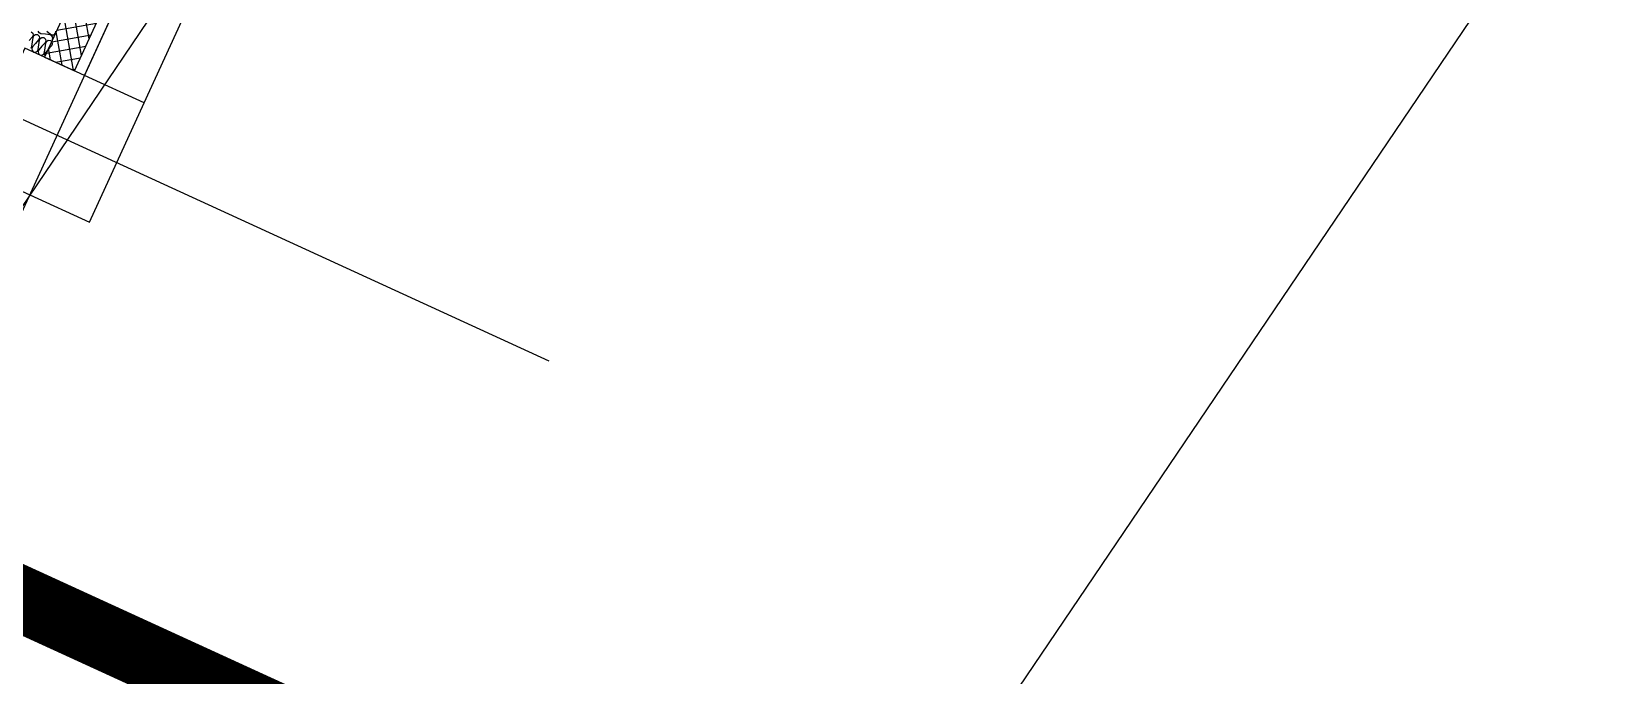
# Model space of a CAD drawing. Header units: millimetres. Extents: x -21000 to 567700, y 435000 to 850800.
# Drawn here: x 39985 to 47150, y 688703 to 691645 of the extents above; entities that cross this region are included whole.
import ezdxf
from ezdxf.xclip import XClip

# ---------------------------------------------------------------- set-up
doc = ezdxf.new("R2010")
doc.units = ezdxf.units.MM
doc.header["$LTSCALE"] = 700
doc.header["$XCLIPFRAME"] = 2
for name, pattern in [('AB_Pbase$0$AB_Pbase$0$CEN', [62, 60, -1, 0, -1]), ('AB_Pbase$0$PHANTOMX2', [5, 2.5, -0.5, 0.5, -0.5, 0.5, -0.5]), ('AB_Pbase$0$주차장기둥$0$CEN', [62, 60, -1, 0, -1]), ('AB_Pbase$0$주차장기둥$0$PHANTOMX2', [5, 2.5, -0.5, 0.5, -0.5, 0.5, -0.5]), ('AB_Pbase$0$지하1층 동골조$0$PHANTOMX2', [5, 2.5, -0.5, 0.5, -0.5, 0.5, -0.5])]:
    doc.linetypes.add(name, pattern=pattern)
doc.layers.get('0').update_dxf_attribs({"color": 2})
for name, color, linetype, plot in [('$0$Defponts', 161, 'Continuous', False), ('AB_Pbase$0$Defponts', 161, 'Continuous', False), ('AB_Pbase$0$주차장기둥$0$Defpoints1', 235, 'Continuous', False), ('AB_Pbase$0$지하1층 동골조$0$Defpoints1', 235, 'Continuous', False)]:
    doc.layers.add(name, color=color, linetype=linetype, plot=plot)
for name, color, linetype in [('AB_Pbase$0$AB_Pbase$0$CEN', 1, 'AB_Pbase$0$AB_Pbase$0$CEN'), ('AB_Pbase$0$AB_Pbase$0$INS', 8, 'Continuous'), ('AB_Pbase$0$HAT', 8, 'Continuous'), ('AB_Pbase$0$INS', 8, 'Continuous'), ('AB_Pbase$0$SITE', 3, 'AB_Pbase$0$PHANTOMX2'), ('AB_Pbase$0$WAL', 3, 'Continuous'), ('AB_Pbase$0$주차장기둥$0$CEN_P', 244, 'AB_Pbase$0$주차장기둥$0$CEN')]:
    doc.layers.add(name, color=color, linetype=linetype)

# ---------------------------------------------------------------- blocks, each defined once
blk = doc.blocks.new('AB_Pbase$0$SITE0917')
at = {"layer": 'AB_Pbase$0$SITE', "ltscale": 4, "const_width": 300, "flags": 128}
blk.add_lwpolyline([(166790.2, 14282.1), (166795.6, 12457.7), (166803.2, 9905.3), (165179.5, 5176.2), (118538.7, -54371.7), (114045.5, -52298), (105315.5, -48298), (96845.5, -44418), (95855.5, -43968), (88255.5, -40478), (81075.5, -37188), (79665.5, -36528), (79665.5, -36528), (79665.5, -36528), (51295.5, -23518), (51295.5, -23518), (51295.5, -23518), (51295.5, -23518), (24885.5, -11398), (16535.5, -7578), (0, 0), (0, 0), (4267.4, 9299.2), (5686.5, 12403), (9895.5, 21572), (16195.5, 35292), (20267.8, 44180.2), (40844.6, 43842.7), (85590, 33565.6), (130335.4, 23288.4), (156238.3, 14282), (166790.2, 14282)], dxfattribs=at)
blk = doc.blocks.new('AB_Pbase$0$지하1층 동골조')
at = {"layer": 'AB_Pbase$0$지하1층 동골조$0$Defpoints1', "linetype": 'AB_Pbase$0$지하1층 동골조$0$PHANTOMX2', "ltscale": 2}
blk.add_lwpolyline([(-157283.2, 74623.8), (-124863.2, 59763.8), (-124863.2, 59763.8), (-118538.7, 54371.7), (-118538.7, 54371.7), (-102003.2, 46793.8), (-93653.2, 42973.8), (-67243.2, 30853.8), (-67243.2, 30853.8), (-67243.2, 30853.8), (-67243.2, 30853.8), (-38873.2, 17843.8), (-38873.2, 17843.8), (-38873.2, 17843.8), (-37463.2, 17183.8), (-30283.2, 13893.8), (-22683.2, 10403.8), (-21693.2, 9953.8), (-13223.2, 6073.8), (-4493.2, 2073.8), (1876.8, -866.2)], dxfattribs=at)
at = {"layer": 'AB_Pbase$0$지하1층 동골조$0$Defpoints1', "linetype": 'AB_Pbase$0$지하1층 동골조$0$PHANTOMX2', "ltscale": 2, "flags": 128}
blk.add_lwpolyline([(0, 0), (-4493.2, 2073.8), (-13223.2, 6073.8), (-21693.2, 9953.8), (-22683.2, 10403.8), (-30283.2, 13893.8), (-37463.2, 17183.8), (-38873.2, 17843.8), (-38873.2, 17843.8), (-38873.2, 17843.8), (-67243.2, 30853.8), (-67243.2, 30853.8), (-67243.2, 30853.8), (-67243.2, 30853.8), (-93653.2, 42973.8), (-102003.2, 46793.8), (-118538.7, 54371.7), (-118538.7, 54371.7), (-114271.4, 63670.9), (-112852.2, 66774.8), (-108643.2, 75943.8), (-102343.2, 89663.8), (-97743.2, 99703.8), (-94170.5, 107501.6), (-90801.5, 109673.4), (-61989.4, 109763.8), (-53301.2, 109793.8), (-22854.2, 109885), (-9902.7, 109923.8), (5389.9, 109963.8), (23789.7, 110023.8), (43878.5, 110088.6), (48138.3, 105863.2), (48145.8, 102751.3), (48166.8, 93887.6), (48186.9, 90386.4), (48256.9, 66829.4), (48264.5, 64277), (46640.8, 59548)], close=True, dxfattribs=at)
blk = doc.blocks.new('AB_Pbase$0$AB_Pbase_지하1층_골조')
for points in [[(40226.8, 691444.2), (42812.5, 697079.3)], [(40499.5, 691319.1), (42372.7, 695401.4)]]:
    blk.add_lwpolyline(points)
blk.add_lwpolyline([(40249.3, 690773.8), (40499.5, 691319.1), (39954.1, 691569.4), (39703.9, 691024)], close=True)
blk = doc.blocks.new('AB_Pbase$0$주차장기둥$0$cen 1bl 지하')
at = {"layer": 'AB_Pbase$0$주차장기둥$0$CEN_P', "color": 5}
for p, q in [((10740.5, -9208.6), (21290, 109667.6)), ((15720.9, -9650.6), (26270.4, 109225.7))]:
    blk.add_line(p, q, dxfattribs=at)
blk = doc.blocks.new('AB_Pbase$0$주차장기둥')
at = {"layer": 'AB_Pbase$0$주차장기둥$0$Defpoints1', "linetype": 'AB_Pbase$0$주차장기둥$0$PHANTOMX2', "ltscale": 2}
blk.add_lwpolyline([(-297566.9, 24918.4), (-262124, 28878.4), (-262124, 28878.4), (-253925.8, 27513.9), (-253925.8, 27513.9), (-235849.1, 29534.7), (-226724.3, 30560.9), (-197844.3, 33774.2), (-197844.3, 33774.2), (-197844.3, 33774.2), (-197844.3, 33774.2), (-166825.8, 37234.1), (-166825.8, 37234.1), (-166825.8, 37234.1), (-165277.3, 37394.6), (-157428.3, 38272.5), (-149116.4, 39195.2), (-148036, 39319.4), (-138777.5, 40356), (-129234.2, 41423.6), (-122259.9, 42184.3)], dxfattribs=at)
at = {"rotation": 1.99999810188403}
blk.add_blockref('AB_Pbase$0$주차장기둥$0$cen 1bl 지하', (-253925.8, 27513.9), dxfattribs=at)
blk = doc.blocks.new('AB_Pbase')
at = {"layer": 'AB_Pbase$0$HAT'}
h = blk.add_hatch(dxfattribs=at)
h.set_pattern_fill('NET', color=256, scale=15, angle=100)
h.paths.add_polyline_path([(42767.1, 697100.2), (42630.7, 697162.7), (40045, 691527.7), (40181.4, 691465.1)])
at = {"layer": 'AB_Pbase$0$AB_Pbase$0$CEN'}
for p, q in [((51844, 716762.1), (39664.5, 690218.7)), ((28530, 696481.3), (42347.5, 690141.1))]:
    blk.add_line(p, q, dxfattribs=at)
at = {"layer": 'AB_Pbase$0$AB_Pbase$0$INS'}
for points in [[(39983.9, 691643.7), (39990.5, 691637.2), (39992.3, 691627.6), (39988.6, 691619.6), (39974.8, 691603.9)], [(39982.8, 691568.5), (39986.5, 691576.5), (39989.4, 691597.2), (39992.3, 691617.9), (39995.9, 691625.9), (40003.6, 691631.2), (40013, 691630.4), (40019.6, 691623.8), (40021.4, 691614.2), (40017.7, 691606.2), (40003.9, 691590.5), (39990.1, 691574.9), (39986.4, 691566.9), (39987.5, 691557.6), (39994.1, 691551), (40003.5, 691550.2), (40011.9, 691555.2), (40015.6, 691563.2), (40018.5, 691583.9), (40021.3, 691604.5), (40025, 691612.5), (40032.7, 691617.8), (40042, 691617), (40048.7, 691610.5), (40050.5, 691600.9), (40046.8, 691592.9), (40033, 691577.2), (40019.2, 691561.5), (40015.5, 691553.5), (40016.6, 691544.2), (40023.2, 691537.7), (40032.6, 691536.9), (40041, 691541.8), (40044.7, 691549.8), (40047.5, 691570.5), (40050.4, 691591.2), (40054.1, 691599.2), (40061.8, 691604.5), (40071.1, 691603.7), (40077.8, 691597.1), (40079.5, 691587.5), (40075.9, 691579.5), (40062.1, 691563.8), (40048.3, 691548.2), (40044.6, 691540.2), (40045.6, 691530.9), (40047, 691529.6)]]:
    blk.add_lwpolyline(points, dxfattribs=at)
at = {"layer": 'AB_Pbase$0$Defponts', "ltscale": 5, "flags": 128}
blk.add_lwpolyline([(195131.9, 730351.6), (195209.5, 704242.2), (193585.8, 699513.2), (146945.1, 639965.2), (142451.9, 642039), (133721.9, 646039), (125251.9, 649919), (124261.9, 650369), (116661.9, 653859), (109481.9, 657149), (108071.9, 657809), (79701.9, 670819), (53291.9, 682939), (44941.9, 686759), (28406.3, 694336.9), (32673.7, 703636.1), (34092.9, 706740), (38301.9, 715909)], dxfattribs=at)
at = {"layer": 'AB_Pbase$0$INS'}
for points in [[(40081.7, 691607.6), (40082.5, 691617), (40077.6, 691625.4), (40069.6, 691629.1), (40048.9, 691632), (40028.2, 691634.8), (40020.2, 691638.5), (40014.9, 691646.2)], [(40055.6, 691646.5), (40071.2, 691632.7), (40079.2, 691629), (40088.5, 691630.1), (40095.1, 691636.7), (40095.8, 691646.1)]]:
    blk.add_lwpolyline(points, dxfattribs=at)
at = {"layer": 'AB_Pbase$0$WAL'}
blk.add_lwpolyline([(42767.1, 697100.2), (42630.7, 697162.7), (40045, 691527.7), (40181.4, 691465.1)], close=True, dxfattribs=at)
for name, p, rotation in [('AB_Pbase$0$AB_Pbase_지하1층_골조', (0, 0), 359.9999999999999), ('AB_Pbase$0$주차장기둥', (231892.5, 539971.5), 329.0000000345588), ('AB_Pbase$0$지하1층 동골조', (146945.1, 639965.2), 359.9999999999994), ('AB_Pbase$0$SITE0917', (28406.3, 694336.9), 359.9999999999983)]:
    blk.add_blockref(name, p, dxfattribs=dict(rotation=rotation))

msp = doc.modelspace()

# ---------------------------------------------------------------- block references
ref = msp.add_blockref('AB_Pbase', (0, 0))
XClip(ref).set_block_clipping_path([(-0.000000015, 445500.0000000148), (493845.7187941075, 839949.3912975936)])

# ---------------------------------------------------------------- next in the draw order: linework, layer by layer
at = {"layer": '$0$Defponts', "ltscale": 5, "flags": 128}
msp.add_lwpolyline([(195131.9, 730351.6), (195209.5, 704242.2), (193585.8, 699513.2), (146945.1, 639965.2), (142451.9, 642039), (133721.9, 646039), (125251.9, 649919), (124261.9, 650369), (116661.9, 653859), (109481.9, 657149), (108071.9, 657809), (79701.9, 670819), (53291.9, 682939), (44941.9, 686759), (28406.3, 694336.9), (32673.7, 703636.1), (34092.9, 706740), (38301.9, 715909)], dxfattribs=at)

doc.saveas('drawing.dxf')
